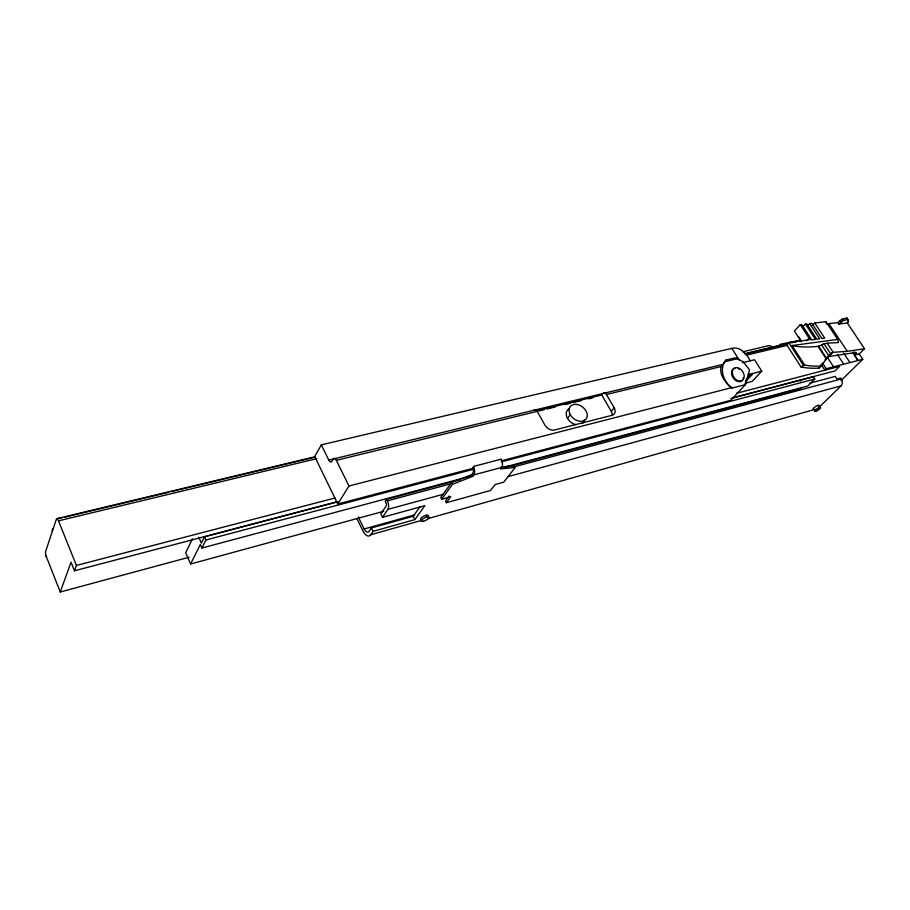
<?xml version="1.0" encoding="UTF-8"?>
<svg xmlns="http://www.w3.org/2000/svg" width="910" height="910" viewBox="0 0 910 910"><rect width="100%" height="100%" fill="white"/><g stroke="black" fill="none" stroke-linecap="round" stroke-linejoin="round"><path stroke-width="1.36" d="M826.871 323.835L837.848 322.618L838.804 324.051L847.301 322.948L864.5 348.712L847.278 351.351L833.185 352.295L827.201 343.207L838.463 342.547L837.678 339.43L825.927 321.662L814.746 322.982L812.277 325.473M833.173 352.329L827.349 356.788M501.285 460.858L730.764 400.309L745.381 384.634L749.533 369.756L743.186 361.827L736.622 358.256A18.53 12.194 41.4 0 0 734.745 357.914L726.248 359.962A18.666 12.285 41.4 0 0 724.542 361.827L722.972 365.217L722.369 369.528A19.303 13.73 57.1 0 0 724.258 378.423L727.09 383.485A19.144 13.627 57.1 0 0 730.491 387.387M52.052 530.826L52.769 528.687M745.381 384.634L731.424 388.229L732.049 387.558A18.621 12.285 41.4 0 1 727.09 383.485L723.655 379.083A18.621 12.285 41.4 0 1 721.209 366.525L726.248 359.962M189.155 557.216L60.253 592L71.037 562.221L74.484 570.786L336.711 501.876M74.484 570.786L76.451 565.44L58.467 520.85A4.436 1.331 76.2 0 0 56.534 518.768L45.648 551.414A4.288 1.24 75.9 0 0 46.012 555.839L60.253 592M192.442 538.811L185.685 552.734L190.6 564.007L383.77 511.272M190.6 564.007L200.325 544.453L201.895 548.036L470.607 476.18M337.826 501.774L204.523 536.82L201.383 543.134L198.755 537.173M201.895 548.036L205.922 539.994L473.939 469.139M750.159 360.701C746.666 354.001 740.512 346.312 731.879 348.359L321.332 444.853L314.701 456.524L337.769 504.015L473.803 468.115M56.534 518.768L61.766 517.915M337.769 504.015L348.962 485.997L732.049 387.558M460.528 479.524L386.579 499.317L385.214 501.353L385.988 502.889A2.275 1.103 75.1 0 1 386.193 505.914L380.812 513.9L382.507 517.324L424.834 505.664L414.88 519.599L372.998 531.372L370.688 534.761A10.601 4.994 74.8 0 1 362.897 530.848L357.016 518.848M420.079 506.62L413.208 516.288L371.325 527.982L369.039 531.383A6.632 3.128 74.8 0 1 364.159 528.96L358.267 516.925M382.507 517.324L387.91 509.361A6.359 3.083 75.1 0 0 387.341 500.864L386.579 499.317M472.586 467.569A4.129 2.218 75.3 0 1 472.847 473.12L471.755 474.599L451.565 482.55L440.747 497.474L441.657 499.237L450.757 496.735L446.366 502.718L445.456 500.966L449.108 495.984M441.657 499.237L452.486 484.336L472.688 476.362L473.78 474.895L501.626 467.456A6.165 3.412 75.2 0 0 501.274 459.14L473.382 466.477A6.256 3.367 75.3 0 1 473.78 474.895M501.626 467.456L500.511 468.923L515.185 467.467L514.252 465.749L500.909 467.046M826.348 359.018L830.807 354.126L824.039 343.798A3.72 1.058 -32.4 0 0 821.628 344.879A4.709 1.342 -32.4 0 1 818.067 346.346A251.467 74.165 -35.1 0 1 792.064 345.55L804.656 365.024A253.128 70.98 -34.7 0 0 821.184 366.059A314.826 26.117 -43.7 0 1 826.348 359.018L818.067 346.346M515.185 467.467L503.73 482.186L495.097 484.552L490.524 490.479L446.366 502.718M831.023 353.865L832.07 352.534M567.476 418.373L570.331 414.778M745.62 380.926L750.033 375.432A12.649 5.414 49.4 0 1 752.172 374.499L745.608 381.552M536.752 410.82L601.76 394.997L602.977 393.495A3.788 2.355 76.3 0 1 606.458 394.496L721.209 366.525M612.237 415.176A7.382 5.267 39.3 0 0 611.258 411.354L614.193 407.805L606.458 394.496M723.655 379.083L724.258 378.423M746.359 379.39L750.033 375.432M778.437 346.335L780.359 344.264L799.731 340.329M802.688 326.872L805.441 324.085L815.44 339.362L811.663 339.862L801.653 324.54L800.254 324.711L794.396 330.99L801.391 341.739M742.446 362.726L754.561 359.768L761.772 371.178L752.206 381.392L744.949 383.247M806.533 340.886L809.081 338.213L800.254 324.711M837.848 322.618L842.148 319.126L846.971 318L848.438 321.776L847.301 322.948M838.804 324.051L843.104 320.57L847.927 319.433M800.163 381.097L801.517 379.72M808.023 325.245L809.672 323.585L811.902 323.323L821.878 338.509L824.71 338.133L814.746 322.982M730.889 398.455L813.347 376.774L814.791 379.015L807.852 385.999L503.503 467.387M852.977 352.693L858.016 360.519L854.456 355.15L855.582 354.024A3.708 0.99 -32.4 0 0 855.662 352.5L827.69 356.731M854.456 355.15L859.233 353.922L864.5 348.712M840.976 380.676L862.794 359.279L859.233 353.922M809.49 383.269L835.334 376.387L837.029 378.992L840.635 378.025L841.261 378.97A5.016 3.776 74 0 1 841.067 385.84L820.376 406.031L820.126 407.919A8.395 6.199 73.5 0 1 819.341 408.556M809.081 338.213A1.9 0.978 45.8 0 1 808.933 339.862L788.697 342.535L786.377 344.287L800.993 366.969A257.405 72.208 -34.7 0 0 818.875 368.14L821.184 366.059M800.993 366.969L804.656 365.024M735.428 367.674L734.597 368.209A7.371 5.255 57.1 0 0 733.016 377.741A7.371 5.255 57.1 0 0 742.355 380.255M740.296 381.597L741.149 381.074M821.184 364.512L824.904 370.222A46.558 12.296 -32.4 0 1 826.2 368.709L862.794 359.279M370.688 534.761L421.239 520.497M428.064 518.575L814.666 409.466M364.159 528.96L414.767 514.855M387.91 509.361L443.011 494.346M507.962 476.635L841.067 385.84M507.086 467.058L801.528 388.229M387.341 500.864L450.427 483.927M513.513 466.978L841.261 378.97M501.421 461.87L814.791 379.015M733.494 397.602L835.084 370.893L839.623 366.377L736.497 393.279M76.451 565.44L334.971 498.009M823.925 343.832L827.201 343.229M761.772 371.178L748.327 374.567L752.172 374.499M321.332 444.853L328.783 460.073L721.505 364.728M328.783 460.073A4.3 1.979 76.3 0 0 331.82 461.415L333.265 458.97A4.311 2.002 76.2 0 1 336.336 460.323L537.23 411.365L544.976 425.232A7.621 5.596 37.9 0 0 554.474 429.998L612.1 415.278A7.405 5.267 39.3 0 0 614.193 407.805M538.765 410.979L544.282 409.637M547.047 408.965L555.327 406.952M564.985 404.597L570.502 403.255M573.255 402.573L581.535 400.559M588.44 398.876L592.569 397.875M58.467 520.85L316.782 458.64M746.382 355.196L787.821 345.22M724.542 361.827L737.896 358.597L736.622 358.256M56.727 518.677L314.962 456.763M744.426 353.797L799.663 340.556M64.542 517.255L168.236 492.378M171 491.707L313.404 457.537M747.554 353.376L787.639 343.752M791.791 342.763L800.083 340.772M742.719 351.829L768.995 345.572L770.975 346.164A8.656 5.54 41.5 0 1 773.238 347.142M792.064 345.55L837.678 339.43M805.441 324.085L806.806 323.926L816.793 339.18L819.648 338.804L809.672 323.585M848.438 321.776L846.971 318M842.148 319.126L843.104 320.57M840.066 320.297L841.033 321.742M854.069 351.749L855.582 354.024M829.01 323.755L847.278 351.351M843.763 353.194L849.951 362.555M837.337 354.434L843.524 363.841M821.628 344.879L828.976 356.106M827.304 357.221L833.367 366.48M818.579 346.255L826.667 358.62M803.45 328.044L811.117 339.771M822.469 362.999L826.2 368.709M788.697 342.535L803.348 365.228M818.079 405.371L819.478 407.532M731.879 348.359L739.42 360.383M601.76 394.997L611.258 411.354M798.991 337.098L801.073 340.772M471.755 474.599L472.688 476.362M451.565 482.55L452.486 484.336M421.853 519.746A4.345 1.399 -27.1 0 1 421.08 518.097A4.345 1.399 -27.1 0 1 425.937 515.322L426.779 516.96M413.208 516.288L414.88 519.599M371.325 527.982L372.998 531.372M336.336 460.323L348.962 485.997M204.523 536.82L205.922 539.994M46.012 555.839L46.421 557.068M825.927 321.662L826.496 323.812M738.203 368.721A7.371 5.255 57.1 0 1 739.113 369.255M743.333 377.764A7.371 5.255 57.1 0 1 743.152 378.697M584.356 419.669A10.078 7.303 38.5 0 1 582.184 423.662M575.95 424.686A10.078 7.303 38.5 0 1 566.85 417.064A10.078 7.303 38.5 0 1 569.467 408.579M534.113 409.989A3.924 2.286 76.3 0 1 537.23 411.365M814.166 409.204A3.583 0.91 -31.6 0 1 813.631 408.055A3.583 0.91 -31.6 0 1 817.817 405.45A3.583 0.91 -31.6 0 1 818.784 406.326M425.937 515.322A4.345 1.399 -27.1 0 1 428.223 516.095M818.465 409A8.395 6.199 73.5 0 1 817.533 409.25M818.875 368.14A320.206 26.572 -43.7 0 1 820.035 366.525M821.241 364.876A320.206 26.572 -43.7 0 1 821.855 364.034M825.063 359.757A320.946 26.64 -43.7 0 1 826.189 358.29M732.368 373.225A7.382 5.255 57.1 0 0 741.923 380.778A7.382 5.255 57.1 0 0 740.524 369.13A7.382 5.255 57.1 0 0 732.368 373.225M570.126 414.391A10.112 7.303 38.5 0 0 585.926 419.305A10.112 7.303 38.5 0 0 578.407 404.825A10.112 7.303 38.5 0 0 570.126 414.391M816.224 411.127A3.583 0.91 -31.6 0 0 820.581 407.623A3.583 0.91 -31.6 0 0 815.713 409.602A3.583 0.91 -31.6 0 0 816.224 411.127M423.525 521.225A4.345 1.388 -27.1 0 0 429.167 517.21A4.345 1.388 -27.1 0 0 423.059 518.768A4.345 1.388 -27.1 0 0 423.525 521.225"/></g></svg>
